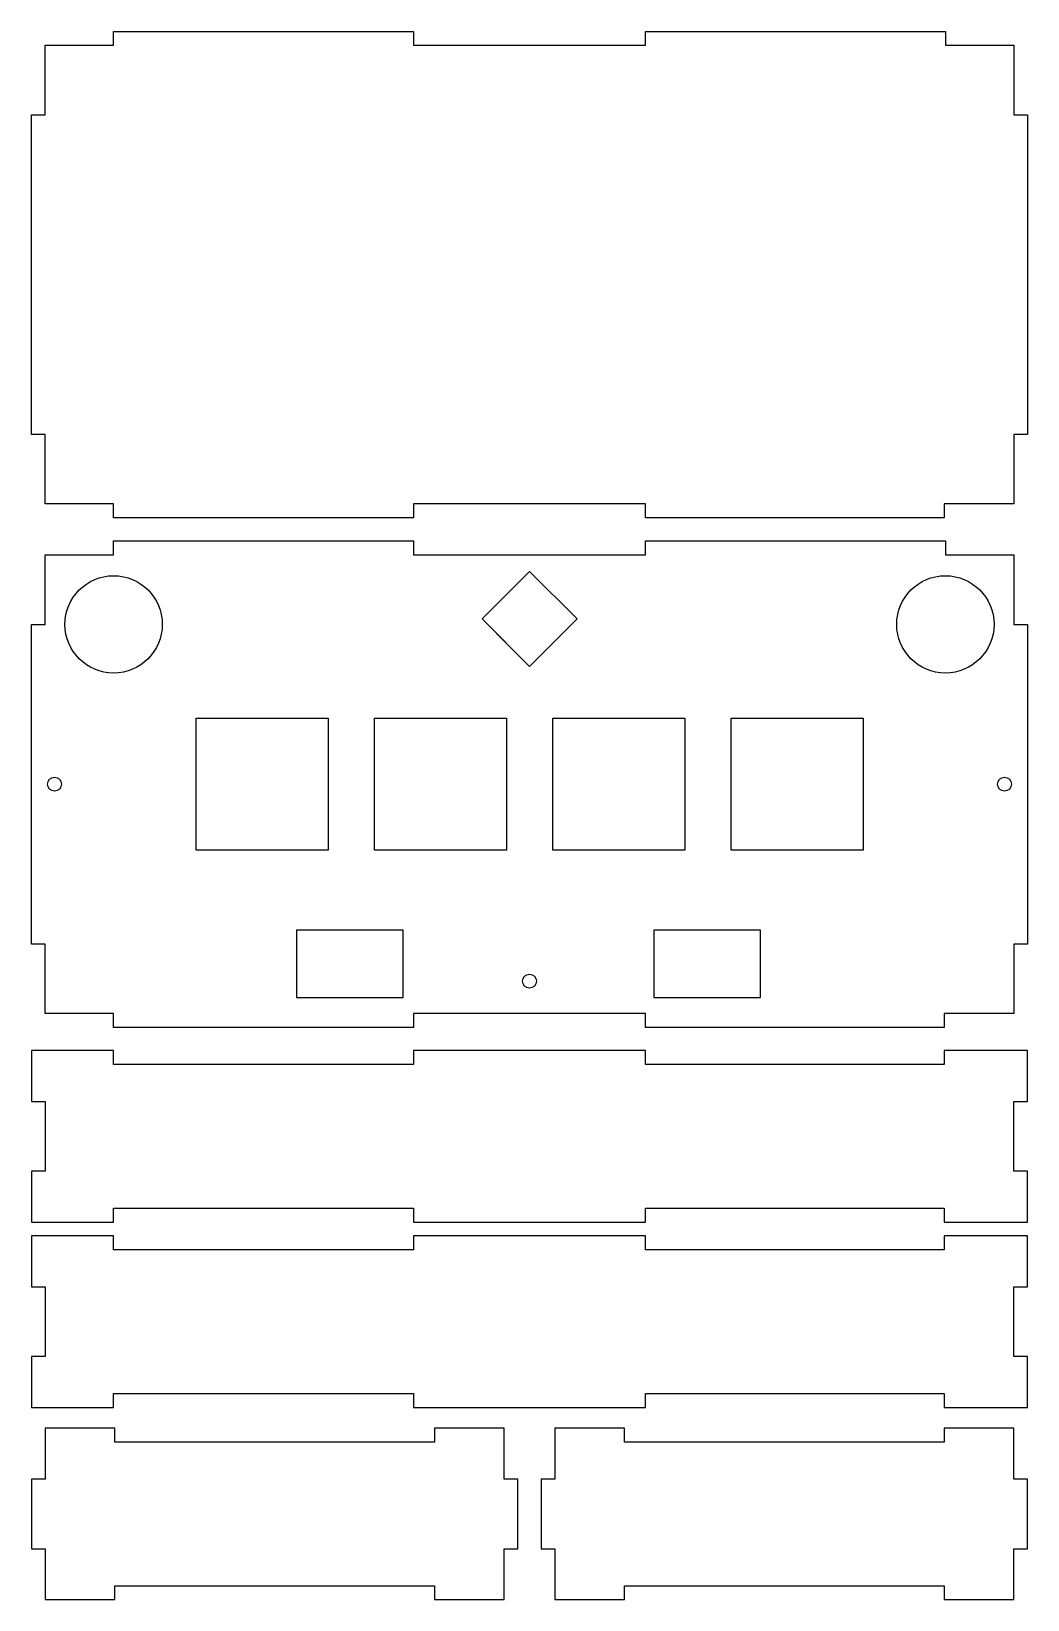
# Model space of a CAD drawing. Header units: millimetres. Extents: x 50 to 480, y -247 to 430.
import ezdxf

# ---------------------------------------------------------------- set-up
doc = ezdxf.new("R2010")
doc.units = ezdxf.units.MM
doc.layers.get('0').update_dxf_attribs({"linetype": 'CONTINUOUS'})

msp = doc.modelspace()

# ---------------------------------------------------------------- linework, layer by layer
msp.add_line((265, 155.82), (250.86, 169.97))
for points in [[(50, 256), (50, 394), (56, 394), (56, 424), (85.5, 424), (85.5, 430), (215, 430), (215, 424), (265, 424), (315, 424), (315, 430), (444.5, 430), (444.5, 424), (474, 424), (474, 394), (480, 394), (480, 256), (474, 256), (474, 226), (444, 226), (444, 220), (315, 220), (315, 226), (215, 226), (215, 220), (85.5, 220), (85.5, 226), (56, 226), (56, 256)], [(56, 36), (50, 36), (50, 174), (56, 174), (56, 204), (85.5, 204), (85.5, 210), (215, 210), (215, 204), (265, 204), (315, 204), (315, 210), (444.5, 210), (444.5, 204), (474, 204), (474, 174), (480, 174), (480, 36), (474, 36), (474, 6), (444, 6), (444, 0), (315, 0), (315, 6), (215, 6), (215, 0), (85.5, 0), (85.5, 6), (56, 6)], [(244.5, 176.33), (265, 155.82), (285.51, 176.33), (265, 196.84)], [(178.07, 76.5), (121.07, 76.5), (121.07, 133.5), (178.07, 133.5)], [(198.07, 133.5), (255.07, 133.5), (255.07, 76.5), (198.07, 76.5)], [(332.07, 76.5), (275.07, 76.5), (275.07, 133.5), (332.07, 133.5)], [(409.07, 76.5), (352.07, 76.5), (352.07, 133.5), (409.07, 133.5)], [(210.5, 42), (164.5, 42), (164.5, 13), (210.5, 13)], [(364.7, 13), (364.7, 42), (318.7, 42), (318.7, 13)], [(85.5, -10), (50, -10), (50, -32), (56, -32), (56, -44), (56, -62), (50, -62), (50, -84), (85.5, -84), (85.5, -78), (215, -78), (215, -84), (315, -84), (315, -78), (444, -78), (444, -84), (480, -84), (480, -62), (474, -62), (474, -32), (480, -32), (480, -10), (444, -10), (444, -16), (315, -16), (315, -10), (215, -10), (215, -16), (85.5, -16)], [(444, -96), (315, -96), (315, -90), (215, -90), (215, -96), (85.5, -96), (85.5, -90), (50, -90), (50, -112), (56, -112), (56, -124), (56, -142), (50, -142), (50, -164), (85.5, -164), (85.5, -158), (215, -158), (215, -164), (315, -164), (315, -158), (444, -158), (444, -164), (480, -164), (480, -142), (474, -142), (474, -112), (480, -112), (480, -90), (444, -90)], [(56, -173), (56, -179), (56, -195), (50, -195), (50, -225), (56, -225), (56, -247), (86, -247), (86, -241), (224, -241), (224, -247), (254, -247), (254, -225), (260, -225), (260, -195), (254, -195), (254, -179), (254, -173), (224, -173), (224, -179), (86, -179), (86, -173)], [(306, -247), (306, -241), (444, -241), (444, -247), (474, -247), (474, -225), (480, -225), (480, -195), (474, -195), (474, -179), (474, -173), (444, -173), (444, -179), (306, -179), (306, -173), (276, -173), (276, -179), (276, -195), (270, -195), (270, -225), (276, -225), (276, -247)]]:
    msp.add_lwpolyline(points, close=True)
for centre, radius in [((85.5, 174), 21), ((444.5, 174), 21), ((60, 105), 3), ((470, 105), 3), ((265, 20), 3)]:
    msp.add_circle(centre, radius)

doc.saveas('drawing.dxf')
